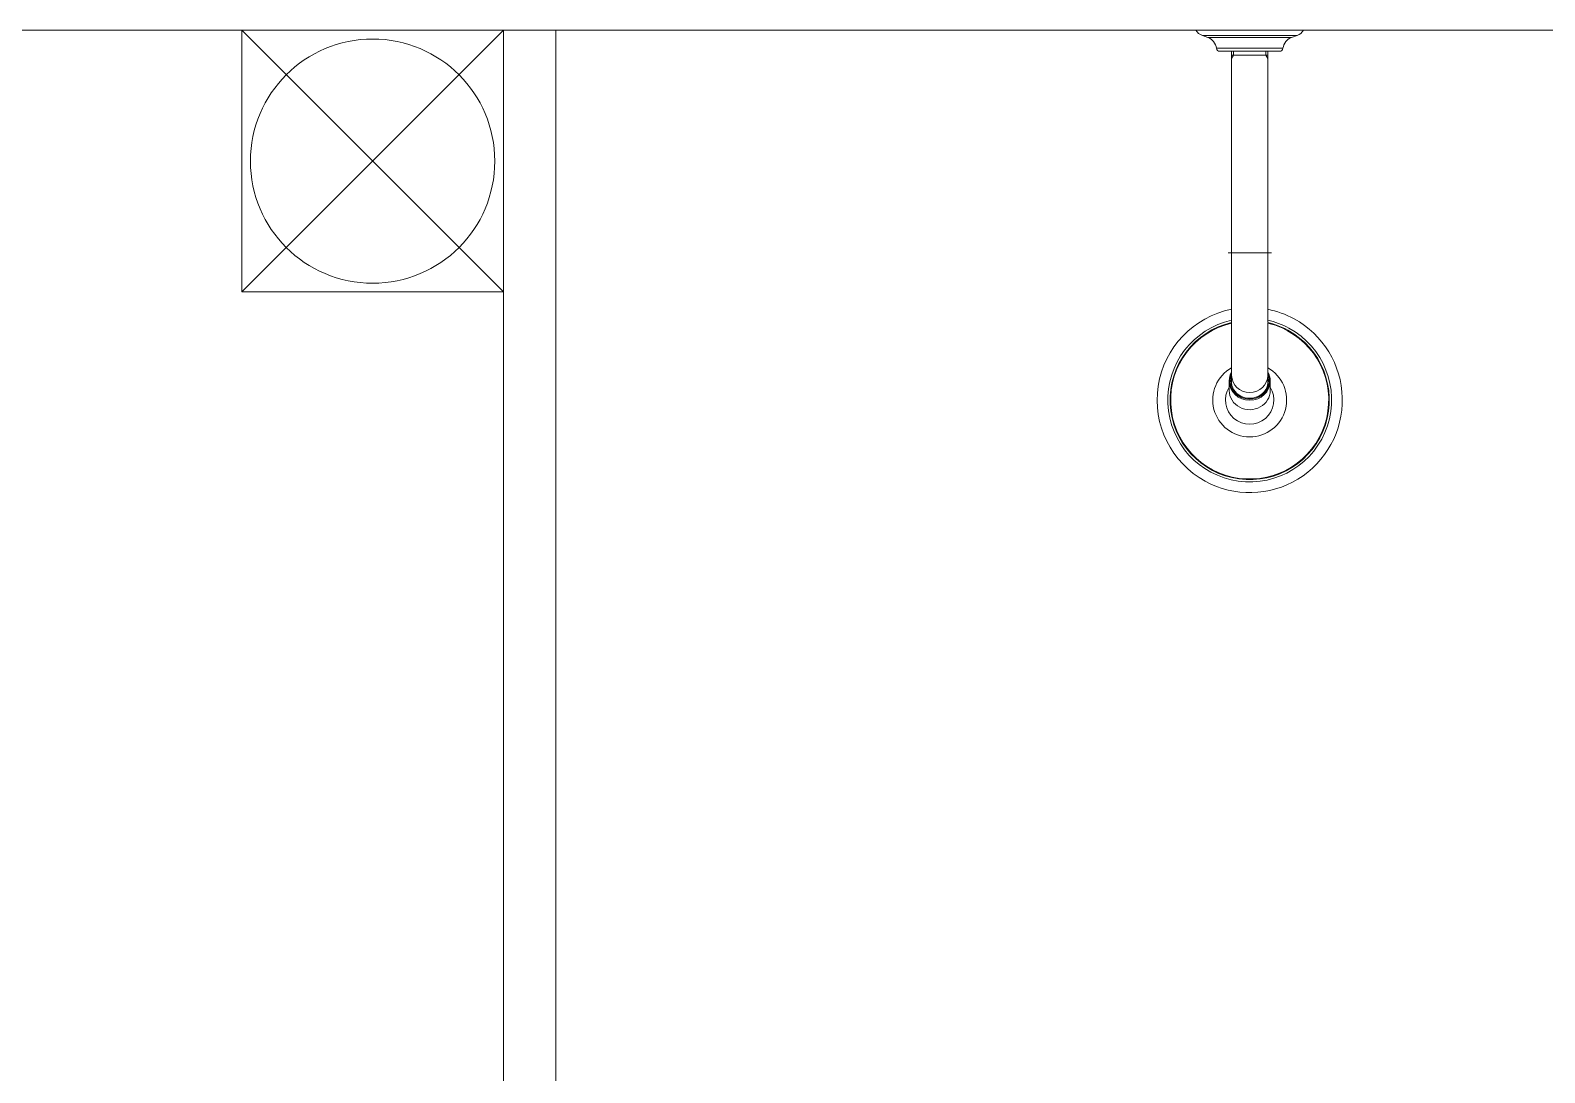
# Model space of a CAD drawing. Header units: millimetres. Extents: x 206 to 837, y 40 to 323.
# Drawn here: x 692.633 to 693.501, y 262.849 to 263.447 of the extents above; entities that cross this region are included whole.
import ezdxf

# ---------------------------------------------------------------- set-up
doc = ezdxf.new("R2010")
doc.units = ezdxf.units.MM
doc.linetypes.add('DASHDOT', pattern=[25.4, 12.7, -6.35, 0, -6.35])
doc.layers.add('I-ARQ', color=8, linetype='Continuous', lineweight=0)

msp = doc.modelspace()

# ---------------------------------------------------------------- linework, layer by layer
at = {"layer": 'I-ARQ'}
for p, q in [((689.68403, 263.44682), (695.40903, 263.44682)), ((692.90403, 263.44682), (692.75403, 263.29682)), ((692.90403, 263.29682), (692.75403, 263.44682)), ((692.75403, 263.44682), (692.75403, 263.29682)), ((692.90403, 263.44682), (692.75403, 263.44682)), ((692.90403, 263.44682), (692.90403, 262.23682)), ((692.90403, 263.29682), (692.90403, 263.44682)), ((692.93403, 263.44682), (692.93403, 262.23682)), ((692.75403, 263.29682), (692.90403, 263.29682))]:
    msp.add_line(p, q, dxfattribs=at)
at = {"layer": 'I-ARQ', "ltscale": 0.200747}
msp.add_lwpolyline([(693.3044, 263.44382, -0.164371), (693.30065, 263.44682), (693.36242, 263.44682, -0.164371), (693.35867, 263.44382)], format="xyb", dxfattribs=at)
at = {"layer": 'I-ARQ'}
msp.add_lwpolyline([(693.35867, 263.44382), (693.3044, 263.44382), (693.30758, 263.44266), (693.35549, 263.44266)], close=True, dxfattribs=at)
for points in [[(693.31246, 263.43656, 0.280777), (693.30758, 263.44266)], [(693.35549, 263.44266, 0.280777), (693.35061, 263.43656)], [(693.35061, 263.43656, -0.377188), (693.34862, 263.43481), (693.31445, 263.43481, -0.377188), (693.31246, 263.43656)], [(693.3212, 263.28692, 0.700978), (693.3061, 263.18832, 1), (693.35697, 263.28144, 0.07613), (693.34187, 263.28692)], [(693.34187, 263.28068, -0.06962), (693.35404, 263.27608, -5.480122), (693.3212, 263.28068)], [(693.3212, 263.25336, 3.836175), (693.34187, 263.25336)], [(693.31977, 263.24222, 1.802734), (693.3433, 263.24222)]]:
    msp.add_lwpolyline(points, format="xyb", dxfattribs=at)
at = {"layer": 'I-ARQ', "ltscale": 0.352288}
msp.add_lwpolyline([(693.35061, 263.43656), (693.31246, 263.43656)], dxfattribs=at)
at = {"layer": 'I-ARQ', "ltscale": 0.029062}
for points in [[(693.32223, 263.43481), (693.32223, 263.43248), (693.3212, 263.43069)], [(693.34084, 263.43481), (693.34084, 263.43248)]]:
    msp.add_lwpolyline(points, dxfattribs=at)
at = {"layer": 'I-ARQ'}
for points in [[(693.3212, 263.43481), (693.3212, 263.31918)], [(693.34187, 263.43481), (693.34187, 263.31918)]]:
    msp.add_lwpolyline(points, dxfattribs=at)
at = {"layer": 'I-ARQ', "ltscale": 0.242325}
msp.add_lwpolyline([(693.34187, 263.43248), (693.3212, 263.43248)], dxfattribs=at)
at = {"layer": 'I-ARQ', "ltscale": 0.218093}
msp.add_lwpolyline([(693.34084, 263.43248), (693.32337, 263.43248)], dxfattribs=at)
at = {"layer": 'I-ARQ', "ltscale": 0.025813}
msp.add_lwpolyline([(693.34084, 263.43248), (693.34187, 263.43069)], dxfattribs=at)
at = {"layer": 'I-ARQ', "linetype": 'DASHDOT', "ltscale": 0.30975}
msp.add_lwpolyline([(693.31913, 263.31918), (693.34394, 263.31918)], dxfattribs=at)
at = {"layer": 'I-ARQ', "ltscale": 0.06322}
for points in [[(693.3212, 263.28692), (693.3212, 263.31918)], [(693.34187, 263.28692), (693.34187, 263.31918)], [(693.3212, 263.25336), (693.3212, 263.28692)], [(693.34187, 263.28068), (693.34187, 263.28692)], [(693.3212, 263.24387), (693.3212, 263.25336)], [(693.34187, 263.24387), (693.34187, 263.25336)]]:
    msp.add_lwpolyline(points, dxfattribs=at)
at = {"layer": 'I-ARQ', "ltscale": 0.258125}
msp.add_lwpolyline([(693.34187, 263.31918), (693.3212, 263.31918)], dxfattribs=at)
at = {"layer": 'I-ARQ', "ltscale": 0.06322}
for points in [[(693.34187, 263.28068), (693.34187, 263.27932, -0.067971), (693.35341, 263.27492, -5.429636), (693.3212, 263.27932)], [(693.34187, 263.25336), (693.34187, 263.27899, -0.067551), (693.35325, 263.27463, -5.416932), (693.3212, 263.27899)]]:
    msp.add_lwpolyline(points, format="xyb", dxfattribs=at)
at = {"layer": 'I-ARQ', "ltscale": 0.067122}
msp.add_lwpolyline([(693.31977, 263.24041), (693.31977, 263.2459, -0.128945), (693.3212, 263.25107)], format="xyb", dxfattribs=at)
at = {"layer": 'I-ARQ', "ltscale": 0.067121}
for points in [[(693.3433, 263.24578), (693.3433, 263.24222)], [(693.3433, 263.24222), (693.3433, 263.24041)]]:
    msp.add_lwpolyline(points, dxfattribs=at)
at = {"layer": 'I-ARQ'}
msp.add_circle((692.82903, 263.37182), 0.07, dxfattribs=at)
for centre, major_axis, ratio, start_param, end_param in [((693.33153, 263.24595), (-0.01126, 0), 0.939693, 5.874594, 9.833369), ((693.33153, 263.24595), (-0.01116, 0), 0.939693, 5.895727, 9.812236), ((693.33154, 263.24578), (-0.01176, -0.00001), 0.942388, 3.140774, 3.638398), ((693.33153, 263.24578), (-0.01176, 0), 0.939693, 6.283156, 9.424748), ((693.33153, 263.24583), (-0.01055, 0), 0.939693, 6.083746, 6.283156), ((693.33153, 263.24527), (-0.01055, 0), 0.939693, 6.083746, 6.254788), ((693.33153, 263.24583), (-0.01055, 0), 0.939693, 6.283156, 7.353981), ((693.33153, 263.24893), (0.01034, 0), 0.939693, 3.141593, 6.283185), ((693.33153, 263.24583), (-0.01055, 0), 0.939693, 1.070796, 3.141564), ((693.33153, 263.24583), (-0.01055, 0), 0.939693, 3.141564, 3.341037), ((693.33153, 263.24527), (-0.01055, 0), 0.939693, 3.169992, 3.341037), ((693.33153, 263.24041), (-0.01176, 0), 0.939693, 6.283156, 7.353981), ((693.33153, 263.24041), (-0.01176, 0), 0.939693, 1.070796, 3.141564)]:
    msp.add_ellipse(centre, major_axis=major_axis, ratio=ratio, start_param=start_param, end_param=end_param, dxfattribs=at)

doc.saveas('drawing.dxf')
